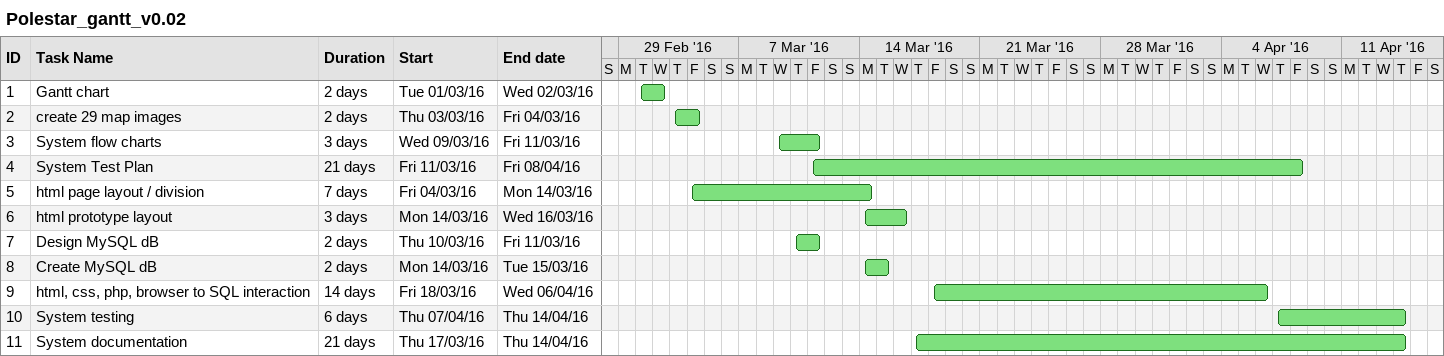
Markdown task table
Polestar_gantt_v0.02

| ID | Task | Duration | Start | Finish |
|---|---|---|---|---|
| 1 | Gantt chart | 2d | 2016-03-01 | 2016-03-02 |
| 2 | create 29 map images | 2d | 2016-03-03 | 2016-03-04 |
| 3 | System flow charts | 3d | 2016-03-09 | 2016-03-11 |
| 4 | System Test Plan | 21d | 2016-03-11 | 2016-04-08 |
| 5 | html page layout / division | 7d | 2016-03-04 | 2016-03-14 |
| 6 | html prototype layout | 3d | 2016-03-14 | 2016-03-16 |
| 7 | Design MySQL dB | 2d | 2016-03-10 | 2016-03-11 |
| 8 | Create MySQL dB | 2d | 2016-03-14 | 2016-03-15 |
| 9 | html, css, php, browser to SQL interaction | 14d | 2016-03-18 | 2016-04-06 |
| 10 | System testing | 6d | 2016-04-07 | 2016-04-14 |
| 11 | System documentation | 21d | 2016-03-17 | 2016-04-14 |
